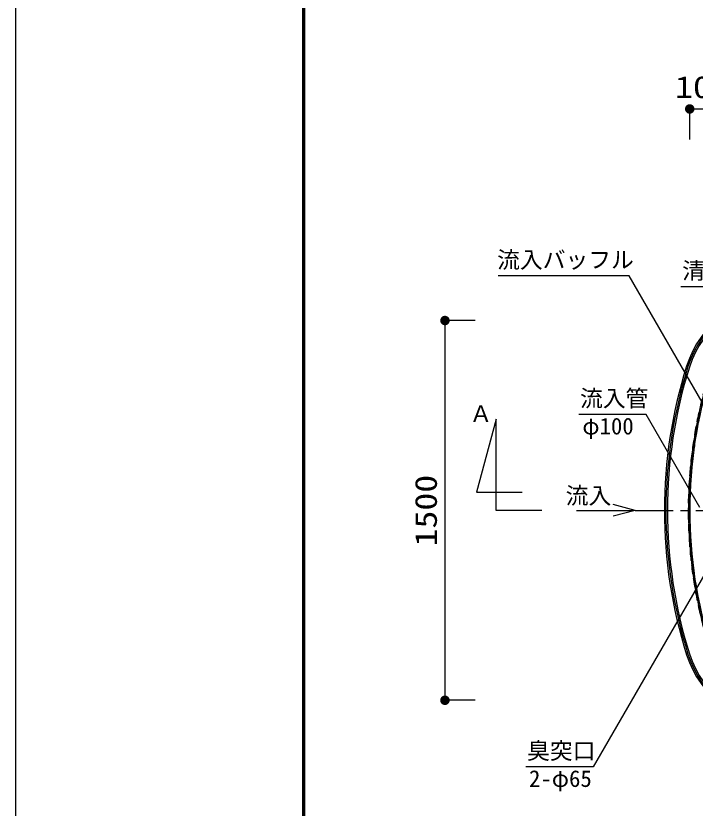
# Model space of a CAD drawing. Units: millimetres, scale not verified. Extents: x -21929 to 8910, y -6308 to 6308.
# Drawn here: x -8910 to -6227, y 49 to 3178 of the extents above; entities that cross this region are included whole.
import ezdxf
from ezdxf.enums import TextEntityAlignment as Align

# ---------------------------------------------------------------- set-up
doc = ezdxf.new("R2010")
doc.units = ezdxf.units.MM
doc.header["$LTSCALE"] = 30
doc.linetypes.add('CHAIN1', pattern=[8, 5, -1, 1, -1])
doc.linetypes.add('DASHED1', pattern=[1.8, 1.2, -0.6])
for name, color, linetype, lineweight in [('0-1_空気管', 3, 'Continuous', 25), ('0-5_文字', 3, 'Continuous', 25), ('1-6_00クル-フ-6寸法', 132, 'Continuous', 25), ('1-9_図面枠', 7, 'Continuous', 25), ('1-A_Axis_waku', 7, 'Continuous', 25)]:
    doc.layers.add(name, color=color, linetype=linetype, lineweight=lineweight)
doc.styles.add('ＭＳ ゴシック', font='')
doc.styles.get('ＭＳ ゴシック').set_extended_font_data('MS Gothic')

msp = doc.modelspace()

# ---------------------------------------------------------------- linework, layer by layer
at = {"layer": '0-1_空気管', "color": 4}
for p, q in [((-6695.84, 1224.68), (-6470.88, 1224.68)), ((-6464.65, 1224.68), (-6551.58, 1247.98)), ((-6464.65, 1224.68), (-6551.58, 1201.39))]:
    msp.add_line(p, q, dxfattribs=at)
at = {"layer": '0-1_空気管', "linetype": 'CHAIN1'}
msp.add_line((-6464.65, 1224.68), (-2905.19, 1224.68), dxfattribs=at)
at = {"layer": '0-1_空気管'}
msp.add_lwpolyline([(-6833.26, 1224.81), (-7013.26, 1224.81), (-7013.26, 1584.81), (-7090.43, 1296.81), (-6910.43, 1296.81)], dxfattribs=at)
for centre, radius, start, end in [((-5879.61, 1674.68), 400, 90, 162.542), ((-5879.61, 1674.68), 394, 90, 162.542), ((-5879.61, 1674.68), 388, 90, 162.542), ((-4448.7, 1224.68), 1900, 162.542, 180), ((-4448.7, 1224.68), 1894, 162.542, 180), ((-4448.7, 1224.68), 1888, 162.542, 180), ((-4448.7, 1224.68), 1805, 162.542, 180), ((-4448.7, 1224.68), 1800, 162.542, 180), ((-4448.7, 1224.68), 1900, 180, 197.458), ((-4448.7, 1224.68), 1894, 180, 197.458), ((-4448.7, 1224.68), 1888, 180, 197.458), ((-4448.7, 1224.68), 1805, 180, 197.458), ((-4448.7, 1224.68), 1800, 180, 197.458), ((-5879.61, 774.68), 388, 197.458, 270), ((-5879.61, 774.68), 400, 197.458, 270), ((-5879.61, 774.68), 394, 197.458, 270)]:
    msp.add_arc(centre, radius, start, end, dxfattribs=at)
at = {"layer": '0-1_空気管', "linetype": 'DASHED1'}
for radius, start, end in [(1806, 162.542, 180), (1800, 162.542, 180), (1806, 180, 197.458), (1800, 180, 197.458)]:
    msp.add_arc((-4448.7, 1224.68), radius, start, end, dxfattribs=at)
at = {"layer": '0-5_文字'}
msp.add_line((-6017.44, 2107.99), (-6283.44, 2107.99), dxfattribs=at)
for points in [[(-6028.23, 1355.95), (-6487.26, 2151.02), (-7005.26, 2151.02)], [(-6209.03, 1236.68), (-6420.91, 1603.66), (-6686.91, 1603.66)], [(-6174.68, 999.85), (-6629.85, 211.48), (-6895.85, 211.48)]]:
    msp.add_lwpolyline(points, dxfattribs=at)
at = {"layer": '1-6_00クル-フ-6寸法', "color": 4}
for p, q in [((-6248.7, 2690.25), (-6248.7, 2810.25)), ((-6248.7, 2810.25), (-6148.7, 2810.25)), ((-7095.35, 1974.68), (-7215.35, 1974.68)), ((-7215.35, 1974.68), (-7215.35, 474.68)), ((-7095.35, 474.68), (-7215.35, 474.68))]:
    msp.add_line(p, q, dxfattribs=at)
at = {"layer": '1-6_00クル-フ-6寸法'}
for points in [[(-6248.7, 2810.25), (-6266.86, 2814.91), (-6266.13, 2817.15)], [(-6248.7, 2810.25), (-6266.13, 2817.15), (-6265.13, 2819.28)], [(-6248.7, 2810.25), (-6265.13, 2819.28), (-6263.87, 2821.27)], [(-6248.7, 2810.25), (-6263.87, 2821.27), (-6262.36, 2823.08)], [(-6248.7, 2810.25), (-6262.36, 2823.08), (-6260.65, 2824.7)], [(-6248.7, 2810.25), (-6260.65, 2824.7), (-6258.74, 2826.08)], [(-6248.7, 2810.25), (-6258.74, 2826.08), (-6256.68, 2827.21)], [(-6248.7, 2810.25), (-6256.68, 2827.21), (-6254.49, 2828.08)], [(-6248.7, 2810.25), (-6254.49, 2828.08), (-6252.21, 2828.67)], [(-6248.7, 2810.25), (-6252.21, 2828.67), (-6249.87, 2828.96)], [(-6248.7, 2810.25), (-6249.87, 2828.96), (-6247.52, 2828.96)], [(-6248.7, 2810.25), (-6247.52, 2828.96), (-6245.18, 2828.67)], [(-6248.7, 2810.25), (-6245.18, 2828.67), (-6242.9, 2828.08)], [(-6248.7, 2810.25), (-6242.9, 2828.08), (-6240.71, 2827.21)], [(-6248.7, 2810.25), (-6240.71, 2827.21), (-6238.65, 2826.08)], [(-6248.7, 2810.25), (-6238.65, 2826.08), (-6236.74, 2824.7)], [(-6248.7, 2810.25), (-6236.74, 2824.7), (-6235.03, 2823.08)], [(-6248.7, 2810.25), (-6235.03, 2823.08), (-6233.53, 2821.27)], [(-6248.7, 2810.25), (-6233.53, 2821.27), (-6232.27, 2819.28)], [(-6248.7, 2810.25), (-6232.27, 2819.28), (-6231.26, 2817.15)], [(-6248.7, 2810.25), (-6231.26, 2817.15), (-6230.54, 2814.91)], [(-6248.7, 2810.25), (-6267.45, 2810.25), (-6267.3, 2812.6)], [(-6248.7, 2810.25), (-6267.3, 2807.9), (-6267.45, 2810.25)], [(-6248.7, 2810.25), (-6267.3, 2812.6), (-6266.86, 2814.91)], [(-6248.7, 2810.25), (-6266.86, 2805.59), (-6267.3, 2807.9)], [(-6248.7, 2810.25), (-6266.13, 2803.35), (-6266.86, 2805.59)], [(-6248.7, 2810.25), (-6265.13, 2801.22), (-6266.13, 2803.35)], [(-6248.7, 2810.25), (-6263.87, 2799.23), (-6265.13, 2801.22)], [(-6248.7, 2810.25), (-6262.36, 2797.41), (-6263.87, 2799.23)], [(-6248.7, 2810.25), (-6260.65, 2795.8), (-6262.36, 2797.41)], [(-6248.7, 2810.25), (-6258.74, 2794.42), (-6260.65, 2795.8)], [(-6248.7, 2810.25), (-6256.68, 2793.28), (-6258.74, 2794.42)], [(-6248.7, 2810.25), (-6254.49, 2792.42), (-6256.68, 2793.28)], [(-6248.7, 2810.25), (-6252.21, 2791.83), (-6254.49, 2792.42)], [(-6248.7, 2810.25), (-6249.87, 2791.54), (-6252.21, 2791.83)], [(-6248.7, 2810.25), (-6247.52, 2791.54), (-6249.87, 2791.54)], [(-6248.7, 2810.25), (-6230.54, 2814.91), (-6230.09, 2812.6)], [(-6248.7, 2810.25), (-6230.09, 2812.6), (-6229.95, 2810.25)], [(-6248.7, 2810.25), (-6245.18, 2791.83), (-6247.52, 2791.54)], [(-6248.7, 2810.25), (-6242.9, 2792.42), (-6245.18, 2791.83)], [(-6248.7, 2810.25), (-6240.71, 2793.28), (-6242.9, 2792.42)], [(-6248.7, 2810.25), (-6238.65, 2794.42), (-6240.71, 2793.28)], [(-6248.7, 2810.25), (-6236.74, 2795.8), (-6238.65, 2794.42)], [(-6248.7, 2810.25), (-6235.03, 2797.41), (-6236.74, 2795.8)], [(-6248.7, 2810.25), (-6233.53, 2799.23), (-6235.03, 2797.41)], [(-6248.7, 2810.25), (-6232.27, 2801.22), (-6233.53, 2799.23)], [(-6248.7, 2810.25), (-6231.26, 2803.35), (-6232.27, 2801.22)], [(-6248.7, 2810.25), (-6230.54, 2805.59), (-6231.26, 2803.35)], [(-6248.7, 2810.25), (-6230.09, 2807.9), (-6230.54, 2805.59)], [(-6248.7, 2810.25), (-6229.95, 2810.25), (-6230.09, 2807.9)], [(-7215.35, 1974.68), (-7234.06, 1975.86), (-7233.77, 1978.19)], [(-7215.35, 1974.68), (-7234.06, 1973.5), (-7234.06, 1975.86)], [(-7215.35, 1974.68), (-7233.77, 1971.17), (-7234.06, 1973.5)], [(-7215.35, 1974.68), (-7233.77, 1978.19), (-7233.18, 1980.47)], [(-7215.35, 1974.68), (-7233.18, 1968.89), (-7233.77, 1971.17)], [(-7215.35, 1974.68), (-7233.18, 1980.47), (-7232.32, 1982.66)], [(-7215.35, 1974.68), (-7232.32, 1966.7), (-7233.18, 1968.89)], [(-7215.35, 1974.68), (-7232.32, 1982.66), (-7231.18, 1984.73)], [(-7215.35, 1974.68), (-7231.18, 1964.63), (-7232.32, 1966.7)], [(-7215.35, 1974.68), (-7231.18, 1984.73), (-7229.8, 1986.63)], [(-7215.35, 1974.68), (-7229.8, 1962.73), (-7231.18, 1964.63)], [(-7215.35, 1974.68), (-7229.8, 1986.63), (-7228.19, 1988.35)], [(-7215.35, 1974.68), (-7228.19, 1961.01), (-7229.8, 1962.73)], [(-7215.35, 1974.68), (-7228.19, 1988.35), (-7226.37, 1989.85)], [(-7215.35, 1974.68), (-7226.37, 1959.51), (-7228.19, 1961.01)], [(-7215.35, 1974.68), (-7226.37, 1989.85), (-7224.38, 1991.11)], [(-7215.35, 1974.68), (-7224.38, 1958.25), (-7226.37, 1959.51)], [(-7215.35, 1974.68), (-7224.38, 1991.11), (-7222.25, 1992.11)], [(-7215.35, 1974.68), (-7222.25, 1957.25), (-7224.38, 1958.25)], [(-7215.35, 1974.68), (-7222.25, 1992.11), (-7220.01, 1992.84)], [(-7215.35, 1974.68), (-7220.01, 1956.52), (-7222.25, 1957.25)], [(-7215.35, 1974.68), (-7220.01, 1992.84), (-7217.7, 1993.28)], [(-7215.35, 1974.68), (-7217.7, 1956.08), (-7220.01, 1956.52)], [(-7215.35, 1974.68), (-7217.7, 1993.28), (-7215.35, 1993.43)], [(-7215.35, 1974.68), (-7215.35, 1955.93), (-7217.7, 1956.08)], [(-7215.35, 1974.68), (-7215.35, 1993.43), (-7213, 1993.28)], [(-7215.35, 1974.68), (-7213, 1993.28), (-7210.69, 1992.84)], [(-7215.35, 1974.68), (-7210.69, 1992.84), (-7208.45, 1992.11)], [(-7215.35, 1974.68), (-7208.45, 1992.11), (-7206.32, 1991.11)], [(-7215.35, 1974.68), (-7206.32, 1991.11), (-7204.33, 1989.85)], [(-7215.35, 1974.68), (-7204.33, 1989.85), (-7202.52, 1988.35)], [(-7215.35, 1974.68), (-7202.52, 1988.35), (-7200.9, 1986.63)], [(-7215.35, 1974.68), (-7200.9, 1986.63), (-7199.52, 1984.73)], [(-7215.35, 1974.68), (-7199.52, 1984.73), (-7198.39, 1982.66)], [(-7215.35, 1974.68), (-7198.39, 1982.66), (-7197.52, 1980.47)], [(-7215.35, 1974.68), (-7197.52, 1980.47), (-7196.93, 1978.19)], [(-7215.35, 1974.68), (-7196.93, 1978.19), (-7196.64, 1975.86)], [(-7215.35, 1974.68), (-7196.64, 1975.86), (-7196.64, 1973.5)], [(-7215.35, 1974.68), (-7213, 1956.08), (-7215.35, 1955.93)], [(-7215.35, 1974.68), (-7210.69, 1956.52), (-7213, 1956.08)], [(-7215.35, 1974.68), (-7208.45, 1957.25), (-7210.69, 1956.52)], [(-7215.35, 1974.68), (-7206.32, 1958.25), (-7208.45, 1957.25)], [(-7215.35, 1974.68), (-7204.33, 1959.51), (-7206.32, 1958.25)], [(-7215.35, 1974.68), (-7202.52, 1961.01), (-7204.33, 1959.51)], [(-7215.35, 1974.68), (-7200.9, 1962.73), (-7202.52, 1961.01)], [(-7215.35, 1974.68), (-7199.52, 1964.63), (-7200.9, 1962.73)], [(-7215.35, 1974.68), (-7198.39, 1966.7), (-7199.52, 1964.63)], [(-7215.35, 1974.68), (-7197.52, 1968.89), (-7198.39, 1966.7)], [(-7215.35, 1974.68), (-7196.93, 1971.17), (-7197.52, 1968.89)], [(-7215.35, 1974.68), (-7196.64, 1973.5), (-7196.93, 1971.17)], [(-7215.35, 474.68), (-7234.06, 475.86), (-7233.77, 478.19)], [(-7215.35, 474.68), (-7234.06, 473.5), (-7234.06, 475.86)], [(-7215.35, 474.68), (-7233.77, 471.17), (-7234.06, 473.5)], [(-7215.35, 474.68), (-7233.77, 478.19), (-7233.18, 480.47)], [(-7215.35, 474.68), (-7233.18, 468.89), (-7233.77, 471.17)], [(-7215.35, 474.68), (-7233.18, 480.47), (-7232.32, 482.66)], [(-7215.35, 474.68), (-7232.32, 466.7), (-7233.18, 468.89)], [(-7215.35, 474.68), (-7232.32, 482.66), (-7231.18, 484.73)], [(-7215.35, 474.68), (-7231.18, 464.63), (-7232.32, 466.7)], [(-7215.35, 474.68), (-7231.18, 484.73), (-7229.8, 486.63)], [(-7215.35, 474.68), (-7229.8, 462.73), (-7231.18, 464.63)], [(-7215.35, 474.68), (-7229.8, 486.63), (-7228.19, 488.35)], [(-7215.35, 474.68), (-7228.19, 461.01), (-7229.8, 462.73)], [(-7215.35, 474.68), (-7228.19, 488.35), (-7226.37, 489.85)], [(-7215.35, 474.68), (-7226.37, 459.51), (-7228.19, 461.01)], [(-7215.35, 474.68), (-7226.37, 489.85), (-7224.38, 491.11)], [(-7215.35, 474.68), (-7224.38, 458.25), (-7226.37, 459.51)], [(-7215.35, 474.68), (-7224.38, 491.11), (-7222.25, 492.11)], [(-7215.35, 474.68), (-7222.25, 457.25), (-7224.38, 458.25)], [(-7215.35, 474.68), (-7222.25, 492.11), (-7220.01, 492.84)], [(-7215.35, 474.68), (-7220.01, 456.52), (-7222.25, 457.25)], [(-7215.35, 474.68), (-7220.01, 492.84), (-7217.7, 493.28)], [(-7215.35, 474.68), (-7217.7, 456.08), (-7220.01, 456.52)], [(-7215.35, 474.68), (-7217.7, 493.28), (-7215.35, 493.43)], [(-7215.35, 474.68), (-7215.35, 455.93), (-7217.7, 456.08)], [(-7215.35, 474.68), (-7215.35, 493.43), (-7213, 493.28)], [(-7215.35, 474.68), (-7213, 493.28), (-7210.69, 492.84)], [(-7215.35, 474.68), (-7210.69, 492.84), (-7208.45, 492.11)], [(-7215.35, 474.68), (-7208.45, 492.11), (-7206.32, 491.11)], [(-7215.35, 474.68), (-7206.32, 491.11), (-7204.33, 489.85)], [(-7215.35, 474.68), (-7204.33, 489.85), (-7202.52, 488.35)], [(-7215.35, 474.68), (-7202.52, 488.35), (-7200.9, 486.63)], [(-7215.35, 474.68), (-7200.9, 486.63), (-7199.52, 484.73)], [(-7215.35, 474.68), (-7199.52, 484.73), (-7198.39, 482.66)], [(-7215.35, 474.68), (-7198.39, 482.66), (-7197.52, 480.47)], [(-7215.35, 474.68), (-7197.52, 480.47), (-7196.93, 478.19)], [(-7215.35, 474.68), (-7196.93, 478.19), (-7196.64, 475.86)], [(-7215.35, 474.68), (-7196.64, 475.86), (-7196.64, 473.5)], [(-7215.35, 474.68), (-7213, 456.08), (-7215.35, 455.93)], [(-7215.35, 474.68), (-7210.69, 456.52), (-7213, 456.08)], [(-7215.35, 474.68), (-7208.45, 457.25), (-7210.69, 456.52)], [(-7215.35, 474.68), (-7206.32, 458.25), (-7208.45, 457.25)], [(-7215.35, 474.68), (-7204.33, 459.51), (-7206.32, 458.25)], [(-7215.35, 474.68), (-7202.52, 461.01), (-7204.33, 459.51)], [(-7215.35, 474.68), (-7200.9, 462.73), (-7202.52, 461.01)], [(-7215.35, 474.68), (-7199.52, 464.63), (-7200.9, 462.73)], [(-7215.35, 474.68), (-7198.39, 466.7), (-7199.52, 464.63)], [(-7215.35, 474.68), (-7197.52, 468.89), (-7198.39, 466.7)], [(-7215.35, 474.68), (-7196.93, 471.17), (-7197.52, 468.89)], [(-7215.35, 474.68), (-7196.64, 473.5), (-7196.93, 471.17)]]:
    msp.add_solid(points, dxfattribs=at)
at = {"layer": '1-9_図面枠'}
msp.add_lwpolyline([(-8910, -6307.5), (-8910, 6307.5), (8910, 6307.5), (8910, -6307.5)], close=True, dxfattribs=at)
at = {"layer": '1-A_Axis_waku'}
for p, q in [((-7778.4, 5769.9), (-7778.4, -5814.9)), ((-7777.8, 5769.3), (-7777.8, -5814.3)), ((-7777.2, 5768.7), (-7777.2, -5813.7)), ((-7776.6, 5768.1), (-7776.6, -5813.1)), ((-7776, 5767.5), (-7776, -5812.5)), ((-7775.4, 5766.9), (-7775.4, -5811.9)), ((-7774.8, 5766.3), (-7774.8, -5811.3)), ((-7774.2, 5765.7), (-7774.2, -5810.7)), ((-7773.6, 5765.1), (-7773.6, -5810.1)), ((-7773, 5764.5), (-7773, -5809.5)), ((-7772.4, 5763.9), (-7772.4, -5808.9)), ((-7771.8, 5763.3), (-7771.8, -5808.3)), ((-7771.2, 5762.7), (-7771.2, -5807.7)), ((-7770.6, 5762.1), (-7770.6, -5807.1)), ((-7770, 5761.5), (-7770, -5806.5))]:
    msp.add_line(p, q, dxfattribs=at)

# ---------------------------------------------------------------- texts
at = {"layer": '0-1_空気管', "color": 4, "style": 'ＭＳ ゴシック'}
for s, p in [('Ａ', (-7118.39, 1553.67)), ('流入', (-6738.47, 1230.33))]:
    msp.add_text(s, height=65.98, dxfattribs=at).set_placement(p, align=Align.BOTTOM_LEFT)
at = {"layer": '0-5_文字', "color": 4, "style": 'ＭＳ ゴシック'}
for s, p in [('流入バッフル', (-7009.26, 2162.02)), ('清掃孔', (-6278.44, 2118.99)), ('流入管', (-6681.91, 1614.66)), ('φ100', (-6672.81, 1504.87)), ('臭突口', (-6890.85, 222.48)), ('2-φ65', (-6883.25, 112.69))]:
    msp.add_text(s, height=65.98, dxfattribs=at).set_placement(p, align=Align.BOTTOM_LEFT)
at = {"layer": '1-6_00クル-フ-6寸法', "color": 3, "style": 'ＭＳ ゴシック', "width": 1.2}
msp.add_text('100', height=86.66, dxfattribs=at).set_placement((-6306.7, 2827.35), align=Align.BOTTOM_LEFT)
msp.add_text('1500', height=86.66, rotation=90, dxfattribs=at).set_placement((-7221.2, 1082.39), align=Align.BOTTOM_LEFT)

doc.saveas('drawing.dxf')
